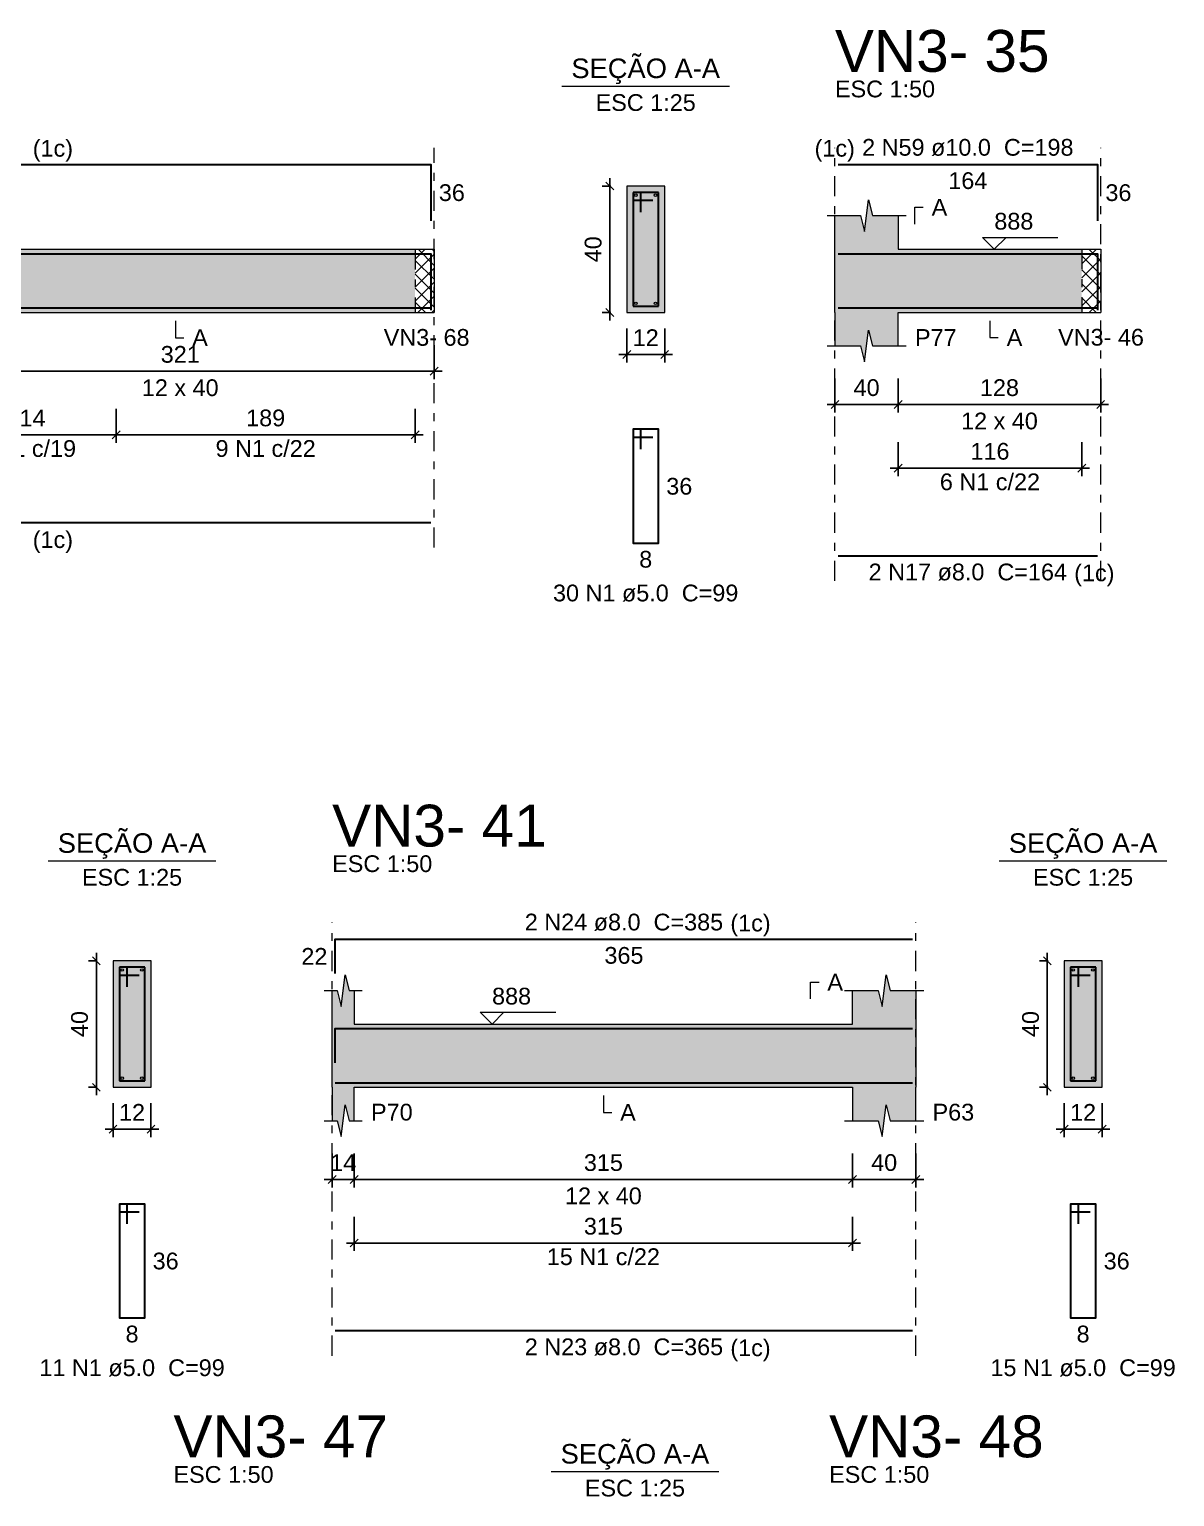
# Model space of a CAD drawing. Header units: millimetres. Extents: x -8 to 605, y -494 to 220.
# Drawn here: x 411.23 to 425.71, y -452.14 to -433.58 of the extents above; entities that cross this region are included whole.
import ezdxf

# ---------------------------------------------------------------- set-up
doc = ezdxf.new("R2010")
doc.units = ezdxf.units.MM
doc.header["$MEASUREMENT"] = 0
doc.linetypes.add('DASHDOT', pattern=[2.54, 1.27, -0.635, 0, -0.635])
doc.linetypes.add('NULL', pattern=[0])
for name, color, linetype, lineweight in [('Descrição da armadura', 7, 'Continuous', 0), ('DT-Barras na forma', 7, 'Continuous', 30), ('DT-Barras no corte', 5, 'Continuous', 5), ('DT-Barras rebatidas', 7, 'Continuous', 30), ('DT-Cotas', 7, 'Continuous', 5), ('DT-Forma', 5, 'Continuous', 5), ('DT-Hachura forma vigas', 252, 'Continuous', 5), ('DT-Hachura intersecção vigas', 9, 'Continuous', 5), ('DT-Hachura seção vigas', 252, 'Continuous', 5), ('DT-Pontilhado', 9, 'DASHDOT', 5), ('DT-Textos', 7, 'Continuous', 5), ('DT-Título', 5, 'Continuous', 20), ('Textos armaduras', 7, 'Continuous', 0)]:
    doc.layers.add(name, color=color, linetype=linetype, lineweight=lineweight)
doc.styles.add('Arial', font='arial.ttf')
doc.dimstyles.new('UM_25.000000', dxfattribs={"dimtxt": 0.18, "dimasz": 0.1, "dimexe": 0.1, "dimexo": 0.2, "dimgap": 0, "dimtad": 1, "dimtih": 1, "dimtoh": 1, "dimdec": 1, "dimlfac": 25, "dimzin": 0, "dimdsep": 46, "dimtxsty": 'Standard', "dimcen": 0.09, "dimdle": 0.1, "dimadec": 1, "dimazin": 2, "dimtfac": 1, "dimtdec": 4, "dimtofl": 0, "dimtmove": 0, "dimatfit": 3, "dimfxl": 1, "dimtolj": 1, "dimarcsym": 0})
doc.dimstyles.new('UM_50.000000', dxfattribs={"dimtxt": 0.18, "dimasz": 0.1, "dimexe": 0.1, "dimexo": 0.2, "dimgap": 0, "dimtad": 1, "dimtih": 1, "dimtoh": 1, "dimdec": 1, "dimlfac": 50, "dimzin": 0, "dimdsep": 46, "dimtxsty": 'Standard', "dimcen": 0.09, "dimdle": 0.1, "dimadec": 1, "dimazin": 2, "dimtfac": 1, "dimtdec": 4, "dimtofl": 0, "dimtmove": 0, "dimatfit": 3, "dimfxl": 1, "dimtolj": 1, "dimarcsym": 0})
pattern_1 = [(45, (353.43051, -485.02144), (-0.08838835, 0.08838835), []), (135, (353.43051, -485.02144), (-0.08838835, -0.08838835), [])]

# ---------------------------------------------------------------- blocks, each defined once
blk = doc.blocks.new('_Oblique')
at = {"color": 0, "linetype": 'ByBlock', "lineweight": -2}
blk.add_line((-0.5, -0.5), (0.5, 0.5), dxfattribs=at)
blk = doc.blocks.new('*D4828')
at = {"layer": 'Defpoints', "color": 0, "transparency": 16777216}
for p in [(409.925, -437.375), (416.345, -437.375), (416.345, -437.904)]:
    blk.add_point(p, dxfattribs=at)
at = {"layer": 'DT-Cotas', "color": 0, "lineweight": -2, "transparency": 16777216}
for p, q in [((409.925, -437.575), (409.925, -438.004)), ((416.345, -437.575), (416.345, -438.004)), ((409.825, -437.904), (416.445, -437.904))]:
    blk.add_line(p, q, dxfattribs=at)
at = {"layer": 'DT-Cotas', "color": 0, "lineweight": -2, "transparency": 16777216, "xscale": 0.1, "yscale": 0.1, "zscale": 0.1, "rotation": 180}
blk.add_blockref('_Oblique', (409.925, -437.904), dxfattribs=at)
at = {"layer": 'DT-Cotas', "color": 0, "lineweight": -2, "transparency": 16777216, "xscale": 0.1, "yscale": 0.1, "zscale": 0.1}
blk.add_blockref('_Oblique', (416.345, -437.904), dxfattribs=at)
at = {"layer": 'DT-Cotas', "color": 7, "transparency": 16777216, "insert": (413.135, -437.693), "char_height": 0.2118, "attachment_point": 5, "rotation": 0.0057, "style": 'Arial'}
blk.add_mtext('\\A1;321', dxfattribs=at)
blk = doc.blocks.new('*D4829')
at = {"layer": 'Defpoints', "color": 0, "transparency": 16777216}
for p in [(418.568, -435.563), (418.78, -435.563), (418.78, -437.163)]:
    blk.add_point(p, dxfattribs=at)
at = {"layer": 'DT-Cotas', "color": 0, "lineweight": -2, "transparency": 16777216}
for p, q in [((418.568, -437.263), (418.568, -435.463)), ((418.58, -435.563), (418.468, -435.563)), ((418.58, -437.163), (418.468, -437.163))]:
    blk.add_line(p, q, dxfattribs=at)
at = {"layer": 'DT-Cotas', "color": 0, "lineweight": -2, "transparency": 16777216, "xscale": 0.1, "yscale": 0.1, "zscale": 0.1}
for p, rotation in [((418.568, -435.563), 90), ((418.568, -437.163), 270)]:
    blk.add_blockref('_Oblique', p, dxfattribs=dict(at, rotation=rotation))
at = {"layer": 'DT-Cotas', "color": 7, "transparency": 16777216, "insert": (418.356, -436.363), "char_height": 0.2118, "attachment_point": 5, "rotation": 90, "style": 'Arial'}
blk.add_mtext('\\A1;40', dxfattribs=at)
blk = doc.blocks.new('*D4830')
at = {"layer": 'Defpoints', "color": 0, "transparency": 16777216}
for p in [(418.78, -437.163), (419.26, -437.163), (419.26, -437.693)]:
    blk.add_point(p, dxfattribs=at)
at = {"layer": 'DT-Cotas', "color": 0, "lineweight": -2, "transparency": 16777216}
for p, q in [((418.78, -437.363), (418.78, -437.793)), ((419.26, -437.363), (419.26, -437.793)), ((418.68, -437.693), (419.36, -437.693))]:
    blk.add_line(p, q, dxfattribs=at)
at = {"layer": 'DT-Cotas', "color": 0, "lineweight": -2, "transparency": 16777216, "xscale": 0.1, "yscale": 0.1, "zscale": 0.1, "rotation": 180}
blk.add_blockref('_Oblique', (418.78, -437.693), dxfattribs=at)
at = {"layer": 'DT-Cotas', "color": 0, "lineweight": -2, "transparency": 16777216, "xscale": 0.1, "yscale": 0.1, "zscale": 0.1}
blk.add_blockref('_Oblique', (419.26, -437.693), dxfattribs=at)
at = {"layer": 'DT-Cotas', "color": 7, "transparency": 16777216, "insert": (419.02, -437.481), "char_height": 0.2118, "attachment_point": 5, "rotation": 0.0057, "style": 'Arial'}
blk.add_mtext('\\A1;12', dxfattribs=at)
blk = doc.blocks.new('*D4900')
at = {"layer": 'Defpoints', "color": 0, "transparency": 16777216}
for p in [(410.045, -438.18), (412.325, -438.18), (412.325, -438.709)]:
    blk.add_point(p, dxfattribs=at)
at = {"layer": 'DT-Cotas', "color": 0, "lineweight": -2, "transparency": 16777216}
for p, q in [((410.045, -438.38), (410.045, -438.809)), ((412.325, -438.38), (412.325, -438.809)), ((409.945, -438.709), (412.425, -438.709))]:
    blk.add_line(p, q, dxfattribs=at)
at = {"layer": 'DT-Cotas', "color": 0, "lineweight": -2, "transparency": 16777216, "xscale": 0.1, "yscale": 0.1, "zscale": 0.1, "rotation": 180}
blk.add_blockref('_Oblique', (410.045, -438.709), dxfattribs=at)
at = {"layer": 'DT-Cotas', "color": 0, "lineweight": -2, "transparency": 16777216, "xscale": 0.1, "yscale": 0.1, "zscale": 0.1}
blk.add_blockref('_Oblique', (412.325, -438.709), dxfattribs=at)
at = {"layer": 'DT-Cotas', "color": 7, "transparency": 16777216, "insert": (411.185, -438.497), "char_height": 0.2118, "attachment_point": 5, "rotation": 0.0057, "style": 'Arial'}
blk.add_mtext('\\A1;114', dxfattribs=at)
blk = doc.blocks.new('*D4901')
at = {"layer": 'Defpoints', "color": 0, "transparency": 16777216}
for p in [(412.325, -438.18), (416.105, -438.18), (416.105, -438.709)]:
    blk.add_point(p, dxfattribs=at)
at = {"layer": 'DT-Cotas', "color": 0, "lineweight": -2, "transparency": 16777216}
for p, q in [((412.325, -438.38), (412.325, -438.809)), ((416.105, -438.38), (416.105, -438.809)), ((412.225, -438.709), (416.205, -438.709))]:
    blk.add_line(p, q, dxfattribs=at)
at = {"layer": 'DT-Cotas', "color": 0, "lineweight": -2, "transparency": 16777216, "xscale": 0.1, "yscale": 0.1, "zscale": 0.1, "rotation": 180}
blk.add_blockref('_Oblique', (412.325, -438.709), dxfattribs=at)
at = {"layer": 'DT-Cotas', "color": 0, "lineweight": -2, "transparency": 16777216, "xscale": 0.1, "yscale": 0.1, "zscale": 0.1}
blk.add_blockref('_Oblique', (416.105, -438.709), dxfattribs=at)
at = {"layer": 'DT-Cotas', "color": 7, "transparency": 16777216, "insert": (414.215, -438.497), "char_height": 0.2118, "attachment_point": 5, "rotation": 0.0057, "style": 'Arial'}
blk.add_mtext('\\A1;189', dxfattribs=at)
blk = doc.blocks.new('*D4902')
at = {"layer": 'Defpoints', "color": 0, "transparency": 16777216}
for p in [(421.413, -437.796), (422.213, -437.796), (422.213, -438.326)]:
    blk.add_point(p, dxfattribs=at)
at = {"layer": 'DT-Cotas', "color": 0, "lineweight": -2, "transparency": 16777216}
for p, q in [((421.413, -437.996), (421.413, -438.426)), ((422.213, -437.996), (422.213, -438.426)), ((421.313, -438.326), (422.313, -438.326))]:
    blk.add_line(p, q, dxfattribs=at)
at = {"layer": 'DT-Cotas', "color": 0, "lineweight": -2, "transparency": 16777216, "xscale": 0.1, "yscale": 0.1, "zscale": 0.1, "rotation": 180}
blk.add_blockref('_Oblique', (421.413, -438.326), dxfattribs=at)
at = {"layer": 'DT-Cotas', "color": 0, "lineweight": -2, "transparency": 16777216, "xscale": 0.1, "yscale": 0.1, "zscale": 0.1}
blk.add_blockref('_Oblique', (422.213, -438.326), dxfattribs=at)
at = {"layer": 'DT-Cotas', "color": 7, "transparency": 16777216, "insert": (421.813, -438.114), "char_height": 0.2118, "attachment_point": 5, "rotation": 0.0057, "style": 'Arial'}
blk.add_mtext('\\A1;40', dxfattribs=at)
blk = doc.blocks.new('*D4903')
at = {"layer": 'Defpoints', "color": 0, "transparency": 16777216}
for p in [(422.213, -437.796), (424.773, -437.796), (424.773, -438.326)]:
    blk.add_point(p, dxfattribs=at)
at = {"layer": 'DT-Cotas', "color": 0, "lineweight": -2, "transparency": 16777216}
for p, q in [((422.213, -437.996), (422.213, -438.426)), ((424.773, -437.996), (424.773, -438.426)), ((422.113, -438.326), (424.873, -438.326))]:
    blk.add_line(p, q, dxfattribs=at)
at = {"layer": 'DT-Cotas', "color": 0, "lineweight": -2, "transparency": 16777216, "xscale": 0.1, "yscale": 0.1, "zscale": 0.1, "rotation": 180}
blk.add_blockref('_Oblique', (422.213, -438.326), dxfattribs=at)
at = {"layer": 'DT-Cotas', "color": 0, "lineweight": -2, "transparency": 16777216, "xscale": 0.1, "yscale": 0.1, "zscale": 0.1}
blk.add_blockref('_Oblique', (424.773, -438.326), dxfattribs=at)
at = {"layer": 'DT-Cotas', "color": 7, "transparency": 16777216, "insert": (423.493, -438.114), "char_height": 0.2118, "attachment_point": 5, "rotation": 0.0057, "style": 'Arial'}
blk.add_mtext('\\A1;128', dxfattribs=at)
blk = doc.blocks.new('*D4906')
at = {"layer": 'Defpoints', "color": 0, "transparency": 16777216}
for p in [(422.213, -438.601), (424.533, -438.601), (424.533, -439.131)]:
    blk.add_point(p, dxfattribs=at)
at = {"layer": 'DT-Cotas', "color": 0, "lineweight": -2, "transparency": 16777216}
for p, q in [((422.213, -438.801), (422.213, -439.231)), ((424.533, -438.801), (424.533, -439.231)), ((422.113, -439.131), (424.633, -439.131))]:
    blk.add_line(p, q, dxfattribs=at)
at = {"layer": 'DT-Cotas', "color": 0, "lineweight": -2, "transparency": 16777216, "xscale": 0.1, "yscale": 0.1, "zscale": 0.1, "rotation": 180}
blk.add_blockref('_Oblique', (422.213, -439.131), dxfattribs=at)
at = {"layer": 'DT-Cotas', "color": 0, "lineweight": -2, "transparency": 16777216, "xscale": 0.1, "yscale": 0.1, "zscale": 0.1}
blk.add_blockref('_Oblique', (424.533, -439.131), dxfattribs=at)
at = {"layer": 'DT-Cotas', "color": 7, "transparency": 16777216, "insert": (423.373, -438.919), "char_height": 0.2118, "attachment_point": 5, "rotation": 0.0057, "style": 'Arial'}
blk.add_mtext('\\A1;116', dxfattribs=at)
blk = doc.blocks.new('*D4920')
at = {"layer": 'Defpoints', "color": 0, "transparency": 16777216}
for p in [(412.074, -445.361), (412.285, -445.361), (412.285, -446.961)]:
    blk.add_point(p, dxfattribs=at)
at = {"layer": 'DT-Cotas', "color": 0, "lineweight": -2, "transparency": 16777216}
for p, q in [((412.074, -447.061), (412.074, -445.261)), ((412.085, -445.361), (411.974, -445.361)), ((412.085, -446.961), (411.974, -446.961))]:
    blk.add_line(p, q, dxfattribs=at)
at = {"layer": 'DT-Cotas', "color": 0, "lineweight": -2, "transparency": 16777216, "xscale": 0.1, "yscale": 0.1, "zscale": 0.1}
for p, rotation in [((412.074, -445.361), 90), ((412.074, -446.961), 270)]:
    blk.add_blockref('_Oblique', p, dxfattribs=dict(at, rotation=rotation))
at = {"layer": 'DT-Cotas', "color": 7, "transparency": 16777216, "insert": (411.862, -446.161), "char_height": 0.2118, "attachment_point": 5, "rotation": 90, "style": 'Arial'}
blk.add_mtext('\\A1;40', dxfattribs=at)
blk = doc.blocks.new('*D4921')
at = {"layer": 'Defpoints', "color": 0, "transparency": 16777216}
for p in [(412.285, -446.961), (412.765, -446.961), (412.765, -447.49)]:
    blk.add_point(p, dxfattribs=at)
at = {"layer": 'DT-Cotas', "color": 0, "lineweight": -2, "transparency": 16777216}
for p, q in [((412.285, -447.161), (412.285, -447.59)), ((412.765, -447.161), (412.765, -447.59)), ((412.185, -447.49), (412.865, -447.49))]:
    blk.add_line(p, q, dxfattribs=at)
at = {"layer": 'DT-Cotas', "color": 0, "lineweight": -2, "transparency": 16777216, "xscale": 0.1, "yscale": 0.1, "zscale": 0.1, "rotation": 180}
blk.add_blockref('_Oblique', (412.285, -447.49), dxfattribs=at)
at = {"layer": 'DT-Cotas', "color": 0, "lineweight": -2, "transparency": 16777216, "xscale": 0.1, "yscale": 0.1, "zscale": 0.1}
blk.add_blockref('_Oblique', (412.765, -447.49), dxfattribs=at)
at = {"layer": 'DT-Cotas', "color": 7, "transparency": 16777216, "insert": (412.525, -447.278), "char_height": 0.2118, "attachment_point": 5, "rotation": 0.0057, "style": 'Arial'}
blk.add_mtext('\\A1;12', dxfattribs=at)
blk = doc.blocks.new('*D4923')
at = {"layer": 'Defpoints', "color": 0, "transparency": 16777216}
for p in [(415.055, -447.596), (415.335, -447.596), (415.335, -448.126)]:
    blk.add_point(p, dxfattribs=at)
at = {"layer": 'DT-Cotas', "color": 0, "lineweight": -2, "transparency": 16777216}
for p, q in [((415.055, -447.796), (415.055, -448.226)), ((415.335, -447.796), (415.335, -448.226)), ((414.955, -448.126), (415.435, -448.126))]:
    blk.add_line(p, q, dxfattribs=at)
at = {"layer": 'DT-Cotas', "color": 0, "lineweight": -2, "transparency": 16777216, "xscale": 0.1, "yscale": 0.1, "zscale": 0.1, "rotation": 180}
blk.add_blockref('_Oblique', (415.055, -448.126), dxfattribs=at)
at = {"layer": 'DT-Cotas', "color": 0, "lineweight": -2, "transparency": 16777216, "xscale": 0.1, "yscale": 0.1, "zscale": 0.1}
blk.add_blockref('_Oblique', (415.335, -448.126), dxfattribs=at)
at = {"layer": 'DT-Cotas', "color": 7, "transparency": 16777216, "insert": (415.195, -447.914), "char_height": 0.2118, "attachment_point": 5, "rotation": 0.0057, "style": 'Arial'}
blk.add_mtext('\\A1;14', dxfattribs=at)
blk = doc.blocks.new('*D4924')
at = {"layer": 'Defpoints', "color": 0, "transparency": 16777216}
for p in [(415.335, -447.596), (421.635, -447.596), (421.635, -448.126)]:
    blk.add_point(p, dxfattribs=at)
at = {"layer": 'DT-Cotas', "color": 0, "lineweight": -2, "transparency": 16777216}
for p, q in [((415.335, -447.796), (415.335, -448.226)), ((421.635, -447.796), (421.635, -448.226)), ((415.235, -448.126), (421.735, -448.126))]:
    blk.add_line(p, q, dxfattribs=at)
at = {"layer": 'DT-Cotas', "color": 0, "lineweight": -2, "transparency": 16777216, "xscale": 0.1, "yscale": 0.1, "zscale": 0.1, "rotation": 180}
blk.add_blockref('_Oblique', (415.335, -448.126), dxfattribs=at)
at = {"layer": 'DT-Cotas', "color": 0, "lineweight": -2, "transparency": 16777216, "xscale": 0.1, "yscale": 0.1, "zscale": 0.1}
blk.add_blockref('_Oblique', (421.635, -448.126), dxfattribs=at)
at = {"layer": 'DT-Cotas', "color": 7, "transparency": 16777216, "insert": (418.485, -447.914), "char_height": 0.2118, "attachment_point": 5, "rotation": 0.0057, "style": 'Arial'}
blk.add_mtext('\\A1;315', dxfattribs=at)
blk = doc.blocks.new('*D4925')
at = {"layer": 'Defpoints', "color": 0, "transparency": 16777216}
for p in [(421.635, -447.596), (422.435, -447.596), (422.435, -448.126)]:
    blk.add_point(p, dxfattribs=at)
at = {"layer": 'DT-Cotas', "color": 0, "lineweight": -2, "transparency": 16777216}
for p, q in [((421.635, -447.796), (421.635, -448.226)), ((422.435, -447.796), (422.435, -448.226)), ((421.535, -448.126), (422.535, -448.126))]:
    blk.add_line(p, q, dxfattribs=at)
at = {"layer": 'DT-Cotas', "color": 0, "lineweight": -2, "transparency": 16777216, "xscale": 0.1, "yscale": 0.1, "zscale": 0.1, "rotation": 180}
blk.add_blockref('_Oblique', (421.635, -448.126), dxfattribs=at)
at = {"layer": 'DT-Cotas', "color": 0, "lineweight": -2, "transparency": 16777216, "xscale": 0.1, "yscale": 0.1, "zscale": 0.1}
blk.add_blockref('_Oblique', (422.435, -448.126), dxfattribs=at)
at = {"layer": 'DT-Cotas', "color": 7, "transparency": 16777216, "insert": (422.035, -447.914), "char_height": 0.2118, "attachment_point": 5, "rotation": 0.0057, "style": 'Arial'}
blk.add_mtext('\\A1;40', dxfattribs=at)
blk = doc.blocks.new('*D4926')
at = {"layer": 'Defpoints', "color": 0, "transparency": 16777216}
for p in [(424.098, -445.361), (424.31, -445.361), (424.31, -446.961)]:
    blk.add_point(p, dxfattribs=at)
at = {"layer": 'DT-Cotas', "color": 0, "lineweight": -2, "transparency": 16777216}
for p, q in [((424.098, -447.061), (424.098, -445.261)), ((424.11, -445.361), (423.998, -445.361)), ((424.11, -446.961), (423.998, -446.961))]:
    blk.add_line(p, q, dxfattribs=at)
at = {"layer": 'DT-Cotas', "color": 0, "lineweight": -2, "transparency": 16777216, "xscale": 0.1, "yscale": 0.1, "zscale": 0.1}
for p, rotation in [((424.098, -445.361), 90), ((424.098, -446.961), 270)]:
    blk.add_blockref('_Oblique', p, dxfattribs=dict(at, rotation=rotation))
at = {"layer": 'DT-Cotas', "color": 7, "transparency": 16777216, "insert": (423.887, -446.161), "char_height": 0.2118, "attachment_point": 5, "rotation": 90, "style": 'Arial'}
blk.add_mtext('\\A1;40', dxfattribs=at)
blk = doc.blocks.new('*D4927')
at = {"layer": 'Defpoints', "color": 0, "transparency": 16777216}
for p in [(424.31, -446.961), (424.79, -446.961), (424.79, -447.49)]:
    blk.add_point(p, dxfattribs=at)
at = {"layer": 'DT-Cotas', "color": 0, "lineweight": -2, "transparency": 16777216}
for p, q in [((424.31, -447.161), (424.31, -447.59)), ((424.79, -447.161), (424.79, -447.59)), ((424.21, -447.49), (424.89, -447.49))]:
    blk.add_line(p, q, dxfattribs=at)
at = {"layer": 'DT-Cotas', "color": 0, "lineweight": -2, "transparency": 16777216, "xscale": 0.1, "yscale": 0.1, "zscale": 0.1, "rotation": 180}
blk.add_blockref('_Oblique', (424.31, -447.49), dxfattribs=at)
at = {"layer": 'DT-Cotas', "color": 0, "lineweight": -2, "transparency": 16777216, "xscale": 0.1, "yscale": 0.1, "zscale": 0.1}
blk.add_blockref('_Oblique', (424.79, -447.49), dxfattribs=at)
at = {"layer": 'DT-Cotas', "color": 7, "transparency": 16777216, "insert": (424.55, -447.278), "char_height": 0.2118, "attachment_point": 5, "rotation": 0.0057, "style": 'Arial'}
blk.add_mtext('\\A1;12', dxfattribs=at)
blk = doc.blocks.new('*D4928')
at = {"layer": 'Defpoints', "color": 0, "transparency": 16777216}
for p in [(415.335, -448.401), (421.635, -448.401), (421.635, -448.93)]:
    blk.add_point(p, dxfattribs=at)
at = {"layer": 'DT-Cotas', "color": 0, "lineweight": -2, "transparency": 16777216}
for p, q in [((415.335, -448.601), (415.335, -449.03)), ((421.635, -448.601), (421.635, -449.03)), ((415.235, -448.93), (421.735, -448.93))]:
    blk.add_line(p, q, dxfattribs=at)
at = {"layer": 'DT-Cotas', "color": 0, "lineweight": -2, "transparency": 16777216, "xscale": 0.1, "yscale": 0.1, "zscale": 0.1, "rotation": 180}
blk.add_blockref('_Oblique', (415.335, -448.93), dxfattribs=at)
at = {"layer": 'DT-Cotas', "color": 0, "lineweight": -2, "transparency": 16777216, "xscale": 0.1, "yscale": 0.1, "zscale": 0.1}
blk.add_blockref('_Oblique', (421.635, -448.93), dxfattribs=at)
at = {"layer": 'DT-Cotas', "color": 7, "transparency": 16777216, "insert": (418.485, -448.719), "char_height": 0.2118, "attachment_point": 5, "rotation": 0.0057, "style": 'Arial'}
blk.add_mtext('\\A1;315', dxfattribs=at)

msp = doc.modelspace()

# ---------------------------------------------------------------- hatches: boundary and pattern name
at = {"layer": 'DT-Hachura forma vigas', "linetype": 'Continuous'}
for points in [[(422.2126, -437.161), (424.5326, -437.161), (424.5326, -436.361), (422.2126, -436.361), (422.2126, -435.9374), (421.8876, -435.9374), (421.8376, -435.7374), (421.7876, -436.1374), (421.7376, -435.9374), (421.4126, -435.9374), (421.4126, -436.361), (421.4126, -437.161), (421.4126, -437.5846), (421.7376, -437.5846), (421.7876, -437.7846), (421.8376, -437.3846), (421.8876, -437.5846), (422.2126, -437.5846), (422.2126, -437.161)], [(410.0445, -437.163), (416.1045, -437.163), (416.1045, -436.363), (410.0445, -436.363), (410.0445, -437.163)], [(422.435, -447.3843), (422.435, -446.9607), (422.435, -446.1607), (422.435, -445.7371), (422.11, -445.7371), (422.06, -445.5371), (422.01, -445.9371), (421.96, -445.7371), (421.635, -445.7371), (421.635, -446.1607), (415.335, -446.1607), (415.335, -445.7371), (415.27, -445.7371), (415.22, -445.5371), (415.17, -445.9371), (415.12, -445.7371), (415.055, -445.7371), (415.055, -446.1607), (415.055, -446.9607), (415.055, -447.3843), (415.12, -447.3843), (415.17, -447.5843), (415.22, -447.1843), (415.27, -447.3843), (415.335, -447.3843), (415.335, -446.9607), (421.635, -446.9607), (421.635, -447.3843), (421.96, -447.3843), (422.01, -447.5843), (422.06, -447.1843), (422.11, -447.3843), (422.435, -447.3843)]]:
    msp.add_hatch(color=252, dxfattribs=at).paths.add_polyline_path(points)
at = {"layer": 'DT-Hachura intersecção vigas', "linetype": 'Continuous'}
h = msp.add_hatch(dxfattribs=at)
h.set_pattern_fill('ANSI37', color=9, style=0)
h.set_pattern_definition(pattern_1)
h.paths.add_polyline_path([(416.1045, -437.163), (416.3445, -437.163), (416.3445, -436.363), (416.1045, -436.363), (416.1045, -437.163)])
h = msp.add_hatch(dxfattribs=at)
h.set_pattern_fill('ANSI37', color=9, style=0)
h.set_pattern_definition(pattern_1)
h.paths.add_polyline_path([(424.5326, -437.161), (424.7726, -437.161), (424.7726, -436.361), (424.5326, -436.361), (424.5326, -437.161)])
at = {"layer": 'DT-Hachura seção vigas', "linetype": 'Continuous'}
for points in [[(418.78, -437.163), (418.78, -437.163), (419.26, -437.163), (419.26, -435.563), (418.78, -435.563), (418.78, -437.163)], [(412.2855, -446.9607), (412.2855, -446.9607), (412.7655, -446.9607), (412.7655, -445.3607), (412.2855, -445.3607), (412.2855, -446.9607)], [(424.3102, -446.9607), (424.3102, -446.9607), (424.7902, -446.9607), (424.7902, -445.3607), (424.3102, -445.3607), (424.3102, -446.9607)]]:
    msp.add_hatch(color=252, dxfattribs=at).paths.add_polyline_path(points)

# ---------------------------------------------------------------- linework, layer by layer
at = {"layer": 'DT-Barras na forma'}
for p, q in [((418.96, -435.643), (418.86, -435.643)), ((418.86, -435.643), (418.86, -437.083)), ((419.18, -435.643), (418.86, -435.643)), ((418.86, -435.643), (418.86, -435.743)), ((418.96, -435.893), (418.96, -435.643)), ((419.18, -437.083), (419.18, -435.643)), ((418.86, -435.743), (419.11, -435.743)), ((418.86, -437.083), (419.18, -437.083)), ((412.4655, -445.4407), (412.3655, -445.4407)), ((412.3655, -445.4407), (412.3655, -446.8807)), ((412.6855, -445.4407), (412.3655, -445.4407)), ((412.3655, -445.4407), (412.3655, -445.5407)), ((412.4655, -445.6907), (412.4655, -445.4407)), ((412.6855, -446.8807), (412.6855, -445.4407)), ((424.4902, -445.4407), (424.3902, -445.4407)), ((424.3902, -445.4407), (424.3902, -446.8807)), ((424.7102, -445.4407), (424.3902, -445.4407)), ((424.3902, -445.4407), (424.3902, -445.5407)), ((424.4902, -445.6907), (424.4902, -445.4407)), ((424.7102, -446.8807), (424.7102, -445.4407)), ((412.3655, -445.5407), (412.6155, -445.5407)), ((424.3902, -445.5407), (424.6402, -445.5407)), ((412.3655, -446.8807), (412.6855, -446.8807)), ((424.3902, -446.8807), (424.7102, -446.8807))]:
    msp.add_line(p, q, dxfattribs=at)
for points in [[(403.5445, -437.131), (403.5445, -436.421), (416.3045, -436.421), (416.3045, -437.131)], [(421.4526, -436.421), (424.7326, -436.421), (424.7326, -437.131)], [(403.5445, -437.105), (416.3045, -437.105)], [(421.4526, -437.103), (424.7326, -437.103)], [(415.095, -446.6503), (415.095, -446.2187), (422.3951, -446.2187)], [(415.095, -446.9027), (422.3951, -446.9027)]]:
    msp.add_lwpolyline(points, dxfattribs=at)
at = {"layer": 'DT-Barras no corte'}
for centre in [(418.896, -435.679), (419.144, -435.679), (418.896, -437.047), (419.144, -437.047), (412.4015, -445.4767), (412.6495, -445.4767), (424.4262, -445.4767), (424.6742, -445.4767), (412.4015, -446.8447), (412.6495, -446.8447), (424.4262, -446.8447), (424.6742, -446.8447)]:
    msp.add_circle(centre, 0.016, dxfattribs=at)
at = {"layer": 'DT-Barras rebatidas'}
for points in [[(403.5445, -436.0014), (403.5445, -435.2914), (416.3045, -435.2914), (416.3045, -436.0014)], [(421.4526, -435.2914), (424.7326, -435.2914), (424.7326, -436.0014)], [(418.96, -438.8897), (418.96, -438.6397), (418.86, -438.6397), (418.86, -440.0797), (419.18, -440.0797), (419.18, -438.6397), (418.86, -438.6397), (418.86, -438.7397), (419.11, -438.7397)], [(403.5445, -439.8161), (416.3045, -439.8161)], [(421.4526, -440.2377), (424.7326, -440.2377)], [(415.095, -445.5207), (415.095, -445.0891), (422.3951, -445.0891)], [(412.4655, -448.6874), (412.4655, -448.4374), (412.3655, -448.4374), (412.3655, -449.8774), (412.6855, -449.8774), (412.6855, -448.4374), (412.3655, -448.4374), (412.3655, -448.5374), (412.6155, -448.5374)], [(424.4902, -448.6874), (424.4902, -448.4374), (424.3902, -448.4374), (424.3902, -449.8774), (424.7102, -449.8774), (424.7102, -448.4374), (424.3902, -448.4374), (424.3902, -448.5374), (424.6402, -448.5374)], [(415.095, -450.0373), (422.3951, -450.0373)]]:
    msp.add_lwpolyline(points, dxfattribs=at)
at = {"layer": 'DT-Forma'}
for p, q in [((419.26, -435.563), (418.78, -435.563)), ((418.78, -435.563), (418.78, -437.163)), ((419.26, -437.163), (419.26, -435.563)), ((421.7876, -436.1374), (421.8376, -435.7374)), ((421.8376, -435.7374), (421.8876, -435.9374)), ((421.3126, -435.9374), (421.7376, -435.9374)), ((421.4126, -436.361), (421.4126, -435.9374)), ((421.7376, -435.9374), (421.7876, -436.1374)), ((421.8876, -435.9374), (422.3126, -435.9374)), ((422.2126, -435.9374), (422.2126, -436.361)), ((410.0445, -436.363), (416.1045, -436.363)), ((416.1045, -436.363), (416.3445, -436.363)), ((422.2126, -436.361), (424.5326, -436.361)), ((424.5326, -436.361), (424.7726, -436.361)), ((410.0445, -437.163), (416.1045, -437.163)), ((416.1045, -437.163), (416.3445, -437.163)), ((418.78, -437.163), (419.26, -437.163)), ((421.4126, -437.161), (421.4126, -437.5846)), ((422.2126, -437.5846), (422.2126, -437.161)), ((422.2126, -437.161), (424.5326, -437.161)), ((424.5326, -437.161), (424.7726, -437.161)), ((421.7876, -437.7846), (421.8376, -437.3846)), ((421.8376, -437.3846), (421.8876, -437.5846)), ((421.3126, -437.5846), (421.7376, -437.5846)), ((421.7376, -437.5846), (421.7876, -437.7846)), ((421.8876, -437.5846), (422.3126, -437.5846)), ((412.7655, -445.3607), (412.2855, -445.3607)), ((412.2855, -445.3607), (412.2855, -446.9607)), ((412.7655, -446.9607), (412.7655, -445.3607)), ((415.17, -445.9371), (415.22, -445.5371)), ((415.22, -445.5371), (415.27, -445.7371)), ((422.01, -445.9371), (422.06, -445.5371)), ((422.06, -445.5371), (422.11, -445.7371)), ((424.7902, -445.3607), (424.3102, -445.3607)), ((424.3102, -445.3607), (424.3102, -446.9607)), ((424.7902, -446.9607), (424.7902, -445.3607)), ((414.955, -445.7371), (415.12, -445.7371)), ((415.055, -446.1607), (415.055, -445.7371)), ((415.12, -445.7371), (415.17, -445.9371)), ((415.27, -445.7371), (415.435, -445.7371)), ((415.335, -445.7371), (415.335, -446.1607)), ((421.535, -445.7371), (421.96, -445.7371)), ((421.635, -446.1607), (421.635, -445.7371)), ((421.96, -445.7371), (422.01, -445.9371)), ((422.11, -445.7371), (422.535, -445.7371)), ((422.435, -445.7371), (422.435, -446.1607)), ((415.335, -446.1607), (421.635, -446.1607)), ((412.2855, -446.9607), (412.7655, -446.9607)), ((415.055, -446.9607), (415.055, -447.3843)), ((415.335, -447.3843), (415.335, -446.9607)), ((415.335, -446.9607), (421.635, -446.9607)), ((421.635, -446.9607), (421.635, -447.3843)), ((422.4351, -447.3843), (422.4351, -446.9607)), ((424.3102, -446.9607), (424.7902, -446.9607)), ((415.17, -447.5843), (415.22, -447.1843)), ((415.22, -447.1843), (415.27, -447.3843)), ((422.01, -447.5843), (422.06, -447.1843)), ((422.06, -447.1843), (422.11, -447.3843)), ((414.955, -447.3843), (415.12, -447.3843)), ((415.12, -447.3843), (415.17, -447.5843)), ((415.27, -447.3843), (415.435, -447.3843)), ((421.535, -447.3843), (421.96, -447.3843)), ((421.96, -447.3843), (422.01, -447.5843)), ((422.11, -447.3843), (422.5351, -447.3843))]:
    msp.add_line(p, q, dxfattribs=at)
at = {"layer": 'DT-Forma', "linetype": 'Continuous'}
for p, q in [((416.3445, -436.363), (416.3445, -437.163)), ((421.4126, -437.161), (421.4126, -436.361)), ((424.7726, -436.361), (424.7726, -437.161)), ((415.055, -446.9607), (415.055, -446.1607)), ((422.435, -446.1607), (422.435, -446.9607))]:
    msp.add_line(p, q, dxfattribs=at)
at = {"layer": 'DT-Pontilhado', "ltscale": 0.2}
for p, q in [((416.3445, -440.1338), (416.3445, -435.0796)), ((421.4126, -440.5554), (421.4126, -435.0796)), ((424.7726, -440.5554), (424.7726, -435.0796)), ((416.1045, -436.363), (416.1045, -437.163)), ((424.5326, -436.361), (424.5326, -437.161)), ((415.055, -450.355), (415.055, -444.8773)), ((422.4351, -450.355), (422.4351, -444.8773))]:
    msp.add_line(p, q, dxfattribs=at)
at = {"layer": 'DT-Textos'}
for p, q in [((417.961, -434.2981), (420.079, -434.2981)), ((411.4665, -444.0958), (413.5845, -444.0958)), ((423.4912, -444.0958), (425.6092, -444.0958)), ((417.8252, -451.8198), (419.9432, -451.8198))]:
    msp.add_line(p, q, dxfattribs=at)
for points in [[(422.4244, -436.0433), (422.4244, -435.8315), (422.5303, -435.8315)], [(423.5758, -436.2128), (423.4275, -436.361), (423.2792, -436.2128), (424.2323, -436.2128)], [(413.0745, -437.2689), (413.0745, -437.4807), (413.1804, -437.4807)], [(423.3726, -437.2669), (423.3726, -437.4787), (423.4785, -437.4787)], [(421.1055, -445.843), (421.1055, -445.6312), (421.2114, -445.6312)], [(417.225, -446.0124), (417.0768, -446.1607), (416.9285, -446.0124), (417.8816, -446.0124)], [(418.485, -447.0666), (418.485, -447.2784), (418.5909, -447.2784)]]:
    msp.add_lwpolyline(points, dxfattribs=at)

# ---------------------------------------------------------------- texts
at = {"layer": 'Descrição da armadura', "linetype": 'NULL', "char_height": 0.2118, "attachment_point": 8, "line_spacing_factor": 0.9, "style": 'Arial'}
for s, insert, width in [('2 N59 ø10.0  C=198', (423.0927, -435.1851), 5.344721), ('6 N1 c/19', (411.1845, -438.9909), 2.53256), ('9 N1 c/22', (414.2145, -438.9909), 2.53256), ('6 N1 c/22', (423.3726, -439.4125), 2.53256), ('2 N17 ø8.0  C=164', (423.0927, -440.5551), 5.015721), ('30 N1 ø5.0  C=99', (419.0197, -440.8211), 4.686721), ('2 N24 ø8.0  C=385', (418.7452, -444.9828), 5.015721), ('15 N1 c/22', (418.485, -449.2121), 2.86156), ('2 N23 ø8.0  C=365', (418.7452, -450.3548), 5.015721), ('11 N1 ø5.0  C=99', (412.5255, -450.6188), 4.686721), ('15 N1 ø5.0  C=99', (424.5502, -450.6188), 4.686721)]:
    msp.add_mtext(s, dxfattribs=dict(at, insert=insert, width=width))
at = {"layer": 'DT-Textos', "linetype": 'NULL', "line_spacing_factor": 0.798, "style": 'Arial'}
for s, insert, char_height, width, attachment_point in [('SEÇÃO A-A', (419.0197, -434.274), 0.2471, 3.760741, 8), ('ESC 1:25', (419.0197, -434.6161), 0.2118, 2.532883, 8), ('ESC 1:50', (421.4127, -434.4441), 0.2118, 2.532883, 7), ('(1c)', (411.2697, -435.255), 0.2118, 1.018965, 7), ('(1c)', (421.6647, -435.255), 0.2118, 1.018965, 9), ('A', (422.6357, -435.9371), 0.2118, 0.394865, 7), ('888', (423.4277, -436.1171), 0.2118, 0.987001, 7), ('VN3- 68', (415.7076, -437.5861), 0.2118, 2.170627, 7), ('P77', (422.4247, -437.5841), 0.2118, 1.052866, 7), ('A', (423.5847, -437.5841), 0.2118, 0.394865, 7), ('VN3- 46', (424.2341, -437.5841), 0.2118, 2.170627, 7), ('A', (413.2867, -437.5861), 0.2118, 0.394865, 7), ('12 x 40', (413.1347, -438.2221), 0.2118, 1.940747, 8), ('12 x 40', (423.4927, -438.6431), 0.2118, 1.940747, 8), ('(1c)', (411.2697, -440.204), 0.2118, 1.018965, 7), ('(1c)', (424.4377, -440.625), 0.2118, 1.018965, 7), ('SEÇÃO A-A', (412.5255, -444.0717), 0.2471, 3.760741, 8), ('SEÇÃO A-A', (424.5502, -444.0717), 0.2471, 3.760741, 8), ('ESC 1:50', (415.0552, -444.2418), 0.2118, 2.532883, 7), ('ESC 1:25', (412.5255, -444.4138), 0.2118, 2.532883, 8), ('ESC 1:25', (424.5502, -444.4138), 0.2118, 2.532883, 8), ('(1c)', (420.0902, -445.0527), 0.2118, 1.018965, 7), ('A', (421.3172, -445.7368), 0.2118, 0.394865, 7), ('888', (417.0772, -445.9168), 0.2118, 0.987001, 7), ('P70', (415.5472, -447.3838), 0.2118, 1.052866, 7), ('A', (418.6972, -447.3838), 0.2118, 0.394865, 7), ('P63', (422.6472, -447.3838), 0.2118, 1.052866, 7), ('12 x 40', (418.4852, -448.4428), 0.2118, 1.940747, 8), ('(1c)', (420.0902, -450.4247), 0.2118, 1.018965, 7), ('SEÇÃO A-A', (418.884, -451.7957), 0.2471, 3.760741, 8), ('ESC 1:50', (413.049, -451.9658), 0.2118, 2.532883, 7), ('ESC 1:50', (421.3392, -451.9658), 0.2118, 2.532883, 7), ('ESC 1:25', (418.884, -452.1378), 0.2118, 2.532883, 8)]:
    msp.add_mtext(s, dxfattribs=dict(at, insert=insert, char_height=char_height, width=width, attachment_point=attachment_point))
at = {"layer": 'DT-Título', "linetype": 'NULL', "char_height": 0.5295, "width": 5.426568, "attachment_point": 7, "line_spacing_factor": 0.798, "style": 'Arial'}
for s, insert in [('VN3- 35', (421.4127, -434.1263)), ('VN3- 41', (415.0552, -443.9239)), ('VN3- 47', (413.049, -451.6479)), ('VN3- 48', (421.3392, -451.6479))]:
    msp.add_mtext(s, dxfattribs=dict(at, insert=insert))
at = {"layer": 'Textos armaduras', "linetype": 'NULL', "char_height": 0.2118, "line_spacing_factor": 0.9, "style": 'Arial'}
for s, insert, width, attachment_point in [('164', (423.0926, -435.3887), 1.387001, 2), ('36', (416.4045, -435.5405), 1.058001, 1), ('36', (424.8326, -435.5405), 1.058001, 1), ('36', (419.28, -439.2538), 1.058001, 1), ('8', (419.02, -440.177), 0.729, 2), ('22', (414.995, -445.4108), 1.058001, 9), ('365', (418.745, -445.1864), 1.387001, 2), ('36', (412.7855, -449.0515), 1.058001, 1), ('36', (424.8102, -449.0515), 1.058001, 1), ('8', (412.5255, -449.9747), 0.729, 2), ('8', (424.5502, -449.9747), 0.729, 2)]:
    msp.add_mtext(s, dxfattribs=dict(at, insert=insert, width=width, attachment_point=attachment_point))

# ---------------------------------------------------------------- dimensions: what is measured, and where the dimension line sits
at = {"layer": 'DT-Cotas'}
for base, p1, p2, picture, middle in [((418.5682, -435.563), (418.78, -437.163), (418.78, -435.563), '*D4829', (418.3564, -436.363)), ((412.0737, -445.3607), (412.2855, -446.9607), (412.2855, -445.3607), '*D4920', (411.8619, -446.1607)), ((424.0984, -445.3607), (424.3102, -446.9607), (424.3102, -445.3607), '*D4926', (423.8866, -446.1607))]:
    dim = msp.add_linear_dim(base=base, p1=p1, p2=p2, angle=90, dimstyle='UM_25.000000', override={"dimtxt": 0.2118, "dimasz": 0.1, "dimexe": 0.1, "dimexo": 0.2, "dimtad": 1, "dimtih": 0, "dimtoh": 0, "dimdec": 1, "dimlfac": 25, "dimzin": 8, "dimtxsty": 'Arial', "dimblk": 'Oblique', "dimblk1": 'Oblique', "dimblk2": 'Oblique', "dimsah": 1, "dimdle": 0.1, "dimse1": 0, "dimse2": 0, "dimclrt": 7, "dimadec": 1, "dimazin": 3, "dimtmove": 2, "dimldrblk": 'Oblique'}, dxfattribs=at)
    dim.commit()
    dim.dimension.update_dxf_attribs({"geometry": picture, "text_midpoint": middle, "dimtype": 160, "text_rotation": 90})
for base, p1, p2, dimstyle, override, picture, middle in [((419.26, -437.6925), (418.78, -437.163), (419.26, -437.163), 'UM_25.000000', {"dimtxt": 0.2118, "dimasz": 0.1, "dimexe": 0.1, "dimexo": 0.2, "dimtad": 1, "dimtih": 0, "dimtoh": 0, "dimdec": 1, "dimlfac": 25, "dimzin": 8, "dimtxsty": 'Arial', "dimblk": 'Oblique', "dimblk1": 'Oblique', "dimblk2": 'Oblique', "dimsah": 1, "dimdle": 0.1, "dimse1": 0, "dimse2": 0, "dimclrt": 7, "dimadec": 1, "dimazin": 3, "dimtmove": 2, "dimldrblk": 'Oblique'}, '*D4830', (419.02, -437.4807)), ((416.3445, -437.9043), (409.9245, -437.3748), (416.3445, -437.3748), 'UM_50.000000', {"dimtxt": 0.2118, "dimasz": 0.1, "dimexe": 0.1, "dimexo": 0.2, "dimtad": 1, "dimtih": 0, "dimtoh": 0, "dimdec": 1, "dimlfac": 50, "dimzin": 8, "dimtxsty": 'Arial', "dimblk": 'Oblique', "dimblk1": 'Oblique', "dimblk2": 'Oblique', "dimsah": 1, "dimdle": 0.1, "dimse1": 0, "dimse2": 0, "dimclrt": 7, "dimadec": 1, "dimazin": 3, "dimtmove": 2, "dimldrblk": 'Oblique'}, '*D4828', (413.1345, -437.6925)), ((422.2126, -438.3259), (421.4126, -437.7964), (422.2126, -437.7964), 'UM_50.000000', {"dimtxt": 0.2118, "dimasz": 0.1, "dimexe": 0.1, "dimexo": 0.2, "dimtad": 1, "dimtih": 0, "dimtoh": 0, "dimdec": 1, "dimlfac": 50, "dimzin": 8, "dimtxsty": 'Arial', "dimblk": 'Oblique', "dimblk1": 'Oblique', "dimblk2": 'Oblique', "dimsah": 1, "dimdle": 0.1, "dimse1": 0, "dimse2": 0, "dimclrt": 7, "dimadec": 1, "dimazin": 3, "dimtmove": 2, "dimldrblk": 'Oblique'}, '*D4902', (421.8126, -438.1141)), ((424.7726, -438.3259), (422.2126, -437.7964), (424.7726, -437.7964), 'UM_50.000000', {"dimtxt": 0.2118, "dimasz": 0.1, "dimexe": 0.1, "dimexo": 0.2, "dimtad": 1, "dimtih": 0, "dimtoh": 0, "dimdec": 1, "dimlfac": 50, "dimzin": 8, "dimtxsty": 'Arial', "dimblk": 'Oblique', "dimblk1": 'Oblique', "dimblk2": 'Oblique', "dimsah": 1, "dimdle": 0.1, "dimse1": 0, "dimse2": 0, "dimclrt": 7, "dimadec": 1, "dimazin": 3, "dimtmove": 2, "dimldrblk": 'Oblique'}, '*D4903', (423.4926, -438.1141)), ((412.3245, -438.7092), (410.0445, -438.1797), (412.3245, -438.1797), 'UM_50.000000', {"dimtxt": 0.2118, "dimasz": 0.1, "dimexe": 0.1, "dimexo": 0.2, "dimtad": 1, "dimtih": 0, "dimtoh": 0, "dimdec": 1, "dimlfac": 50, "dimzin": 8, "dimtxsty": 'Arial', "dimblk": 'Oblique', "dimblk1": 'Oblique', "dimblk2": 'Oblique', "dimsah": 1, "dimdle": 0.1, "dimse1": 0, "dimse2": 0, "dimclrt": 7, "dimadec": 1, "dimazin": 3, "dimtmove": 2, "dimldrblk": 'Oblique'}, '*D4900', (411.1845, -438.4974)), ((416.1045, -438.7092), (412.3245, -438.1797), (416.1045, -438.1797), 'UM_50.000000', {"dimtxt": 0.2118, "dimasz": 0.1, "dimexe": 0.1, "dimexo": 0.2, "dimtad": 1, "dimtih": 0, "dimtoh": 0, "dimdec": 1, "dimlfac": 50, "dimzin": 8, "dimtxsty": 'Arial', "dimblk": 'Oblique', "dimblk1": 'Oblique', "dimblk2": 'Oblique', "dimsah": 1, "dimdle": 0.1, "dimse1": 0, "dimse2": 0, "dimclrt": 7, "dimadec": 1, "dimazin": 3, "dimtmove": 2, "dimldrblk": 'Oblique'}, '*D4901', (414.2145, -438.4974)), ((424.5326, -439.1308), (422.2126, -438.6013), (424.5326, -438.6013), 'UM_50.000000', {"dimtxt": 0.2118, "dimasz": 0.1, "dimexe": 0.1, "dimexo": 0.2, "dimtad": 1, "dimtih": 0, "dimtoh": 0, "dimdec": 1, "dimlfac": 50, "dimzin": 8, "dimtxsty": 'Arial', "dimblk": 'Oblique', "dimblk1": 'Oblique', "dimblk2": 'Oblique', "dimsah": 1, "dimdle": 0.1, "dimse1": 0, "dimse2": 0, "dimclrt": 7, "dimadec": 1, "dimazin": 3, "dimtmove": 2, "dimldrblk": 'Oblique'}, '*D4906', (423.3726, -438.919)), ((412.7655, -447.4902), (412.2855, -446.9607), (412.7655, -446.9607), 'UM_25.000000', {"dimtxt": 0.2118, "dimasz": 0.1, "dimexe": 0.1, "dimexo": 0.2, "dimtad": 1, "dimtih": 0, "dimtoh": 0, "dimdec": 1, "dimlfac": 25, "dimzin": 8, "dimtxsty": 'Arial', "dimblk": 'Oblique', "dimblk1": 'Oblique', "dimblk2": 'Oblique', "dimsah": 1, "dimdle": 0.1, "dimse1": 0, "dimse2": 0, "dimclrt": 7, "dimadec": 1, "dimazin": 3, "dimtmove": 2, "dimldrblk": 'Oblique'}, '*D4921', (412.5255, -447.2784)), ((424.7902, -447.4902), (424.3102, -446.9607), (424.7902, -446.9607), 'UM_25.000000', {"dimtxt": 0.2118, "dimasz": 0.1, "dimexe": 0.1, "dimexo": 0.2, "dimtad": 1, "dimtih": 0, "dimtoh": 0, "dimdec": 1, "dimlfac": 25, "dimzin": 8, "dimtxsty": 'Arial', "dimblk": 'Oblique', "dimblk1": 'Oblique', "dimblk2": 'Oblique', "dimsah": 1, "dimdle": 0.1, "dimse1": 0, "dimse2": 0, "dimclrt": 7, "dimadec": 1, "dimazin": 3, "dimtmove": 2, "dimldrblk": 'Oblique'}, '*D4927', (424.5502, -447.2784)), ((415.335, -448.1256), (415.055, -447.5961), (415.335, -447.5961), 'UM_50.000000', {"dimtxt": 0.2118, "dimasz": 0.1, "dimexe": 0.1, "dimexo": 0.2, "dimtad": 1, "dimtih": 0, "dimtoh": 0, "dimdec": 1, "dimlfac": 50, "dimzin": 8, "dimtxsty": 'Arial', "dimblk": 'Oblique', "dimblk1": 'Oblique', "dimblk2": 'Oblique', "dimsah": 1, "dimdle": 0.1, "dimse1": 0, "dimse2": 0, "dimclrt": 7, "dimadec": 1, "dimazin": 3, "dimtmove": 2, "dimldrblk": 'Oblique'}, '*D4923', (415.195, -447.9138)), ((421.635, -448.1256), (415.335, -447.5961), (421.635, -447.5961), 'UM_50.000000', {"dimtxt": 0.2118, "dimasz": 0.1, "dimexe": 0.1, "dimexo": 0.2, "dimtad": 1, "dimtih": 0, "dimtoh": 0, "dimdec": 1, "dimlfac": 50, "dimzin": 8, "dimtxsty": 'Arial', "dimblk": 'Oblique', "dimblk1": 'Oblique', "dimblk2": 'Oblique', "dimsah": 1, "dimdle": 0.1, "dimse1": 0, "dimse2": 0, "dimclrt": 7, "dimadec": 1, "dimazin": 3, "dimtmove": 2, "dimldrblk": 'Oblique'}, '*D4924', (418.485, -447.9138)), ((422.4351, -448.1256), (421.635, -447.5961), (422.4351, -447.5961), 'UM_50.000000', {"dimtxt": 0.2118, "dimasz": 0.1, "dimexe": 0.1, "dimexo": 0.2, "dimtad": 1, "dimtih": 0, "dimtoh": 0, "dimdec": 1, "dimlfac": 50, "dimzin": 8, "dimtxsty": 'Arial', "dimblk": 'Oblique', "dimblk1": 'Oblique', "dimblk2": 'Oblique', "dimsah": 1, "dimdle": 0.1, "dimse1": 0, "dimse2": 0, "dimclrt": 7, "dimadec": 1, "dimazin": 3, "dimtmove": 2, "dimldrblk": 'Oblique'}, '*D4925', (422.035, -447.9138)), ((421.635, -448.9304), (415.335, -448.4009), (421.635, -448.4009), 'UM_50.000000', {"dimtxt": 0.2118, "dimasz": 0.1, "dimexe": 0.1, "dimexo": 0.2, "dimtad": 1, "dimtih": 0, "dimtoh": 0, "dimdec": 1, "dimlfac": 50, "dimzin": 8, "dimtxsty": 'Arial', "dimblk": 'Oblique', "dimblk1": 'Oblique', "dimblk2": 'Oblique', "dimsah": 1, "dimdle": 0.1, "dimse1": 0, "dimse2": 0, "dimclrt": 7, "dimadec": 1, "dimazin": 3, "dimtmove": 2, "dimldrblk": 'Oblique'}, '*D4928', (418.485, -448.7186))]:
    dim = msp.add_linear_dim(base=base, p1=p1, p2=p2, dimstyle=dimstyle, override=override, dxfattribs=at)
    dim.commit()
    dim.dimension.update_dxf_attribs({"geometry": picture, "text_midpoint": middle, "dimtype": 160, "text_rotation": 0.00573})

doc.saveas('drawing.dxf')
